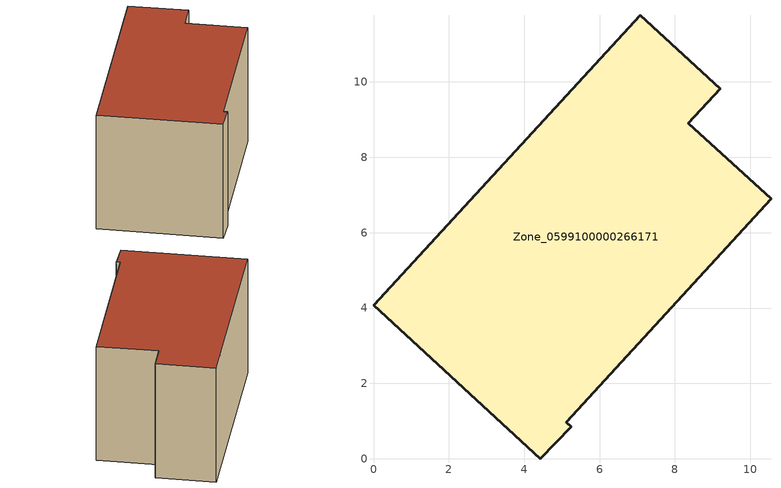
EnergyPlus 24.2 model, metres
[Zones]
Zone_0599100000266171
 floor ground (C_G): 0,4.07 7.08,11.77 9.2,9.82 8.36,8.91 10.55,6.9 5.11,0.97 5.25,0.85 4.43,0 z0
 wall outside (C_F): 4.43,0 5.25,0.85 5.11,0.97 10.55,6.9 8.36,8.91 9.2,9.82 7.08,11.77 0,4.07 4.43,0 z0:6.11
 roof outside (C_R): 7.08,11.77 0,4.07 4.43,0 5.25,0.85 5.11,0.97 10.55,6.9 8.36,8.91 9.2,9.82 z6.11
[BUILDING]
Pand.0599100000266171: North Axis=0; Terrain=City; Loads Convergence Tolerance Value=0.04; Temperature Convergence Tolerance Value=0.4; Solar Distribution=FullExterior; Maximum Number of Warmup Days=25; Minimum Number of Warmup Days=1
[Site:Location]
Rotterdam.The.Hague.AP_ZH_NLD Design_Conditions: Latitude=51.96; Longitude=4.45; Time Zone=1; Elevation=-4.5
[SITE:GROUNDTEMPERATURE:BUILDINGSURFACE]
18, 18, 18, 18, 18, 18, 18, 18, 18, 18, 18, 18
[MATERIAL] Thermal Absorptance=0.9; Solar Absorptance=0.7; Visible Absorptance=0.7
Name | Roughness | Thickness | Conductivity | Density | Specific Heat
G.TC.1975-1991 | MediumSmooth | 0.15 | 0.288461 | 540 | 1210
F.TC.1975-1991 | Rough | 0.3 | 0.230769 | 1920 | 840
R.TC.1975-1991 | MediumRough | 0.2 | 0.153846 | 1500 | 1000
[CONSTRUCTION]
C_G: G.TC.1975-1991
C_F: F.TC.1975-1991
C_R: R.TC.1975-1991
[ZONE]
Zone_0599100000266171: Type=1; Multiplier=1; Ceiling Height=Autocalculate; Volume=Autocalculate; Floor Area=autocalculate; Part of Total Floor Area=Yes
[ZONEINFILTRATION:DESIGNFLOWRATE]
Infil_Zone_0599100000266171: Zone or ZoneList or Space or SpaceList=Zone_0599100000266171; Schedule=AlwaysOn; Design Flow Rate Calculation Method=Flow/Area; Flow Rate per Floor Area=0.003; Constant Term Coefficient=1; Temperature Term Coefficient=0; Velocity Term Coefficient=0; Velocity Squared Term Coefficient=0
[HVACTEMPLATE:ZONE:IDEALLOADSAIRSYSTEM]
Zone_0599100000266171: Maximum Heating Supply Air Temperature=50; Minimum Cooling Supply Air Temperature=13; Maximum Heating Supply Air Humidity Ratio=0.0156; Minimum Cooling Supply Air Humidity Ratio=0.0077; Heating Limit=NoLimit; Cooling Limit=NoLimit; Dehumidification Control Type=ConstantSensibleHeatRatio; Cooling Sensible Heat Ratio=0.7; Dehumidification Setpoint=60; Humidification Control Type=None; Humidification Setpoint=30; Outdoor Air Method=None; Outdoor Air Flow Rate per Person=0.00944; Outdoor Air Flow Rate per Zone Floor Area=0; Outdoor Air Flow Rate per Zone=0; Demand Controlled Ventilation Type=None; Outdoor Air Economizer Type=NoEconomizer; Heat Recovery Type=None; Sensible Heat Recovery Effectiveness=0.7; Latent Heat Recovery Effectiveness=0.65
[ZONECONTROL:THERMOSTAT]
ThermostatControl_Zone_0599100000266171: Zone or ZoneList=Zone_0599100000266171; Control Type Schedule=DualSetpointControlType; Control 1=Thermostat_Zone_0599100000266171; Temperature Difference Between Cutout And Setpoint=0
[THERMOSTATSETPOINT:DUALSETPOINT]
Thermostat_Zone_0599100000266171: Heating Setpoint Temperature Schedule=HeatingSetpoint_Zone_0599100000266171; Cooling Setpoint Temperature Schedule=CoolingSetpoint_Zone_0599100000266171
[SCHEDULE:COMPACT]
HeatingSetpoint_Zone_0599100000266171: Through: 12/31, For: AllDays, Until: 24:00, 21
CoolingSetpoint_Zone_0599100000266171: Through: 12/31, For: AllDays, Until: 24:00, 24
DualSetpointControlType: Through: 12/31, For: AllDays, Until: 24:00, 4
AlwaysOn: Through: 12/31, For: AllDays, Until: 24:00, 1
